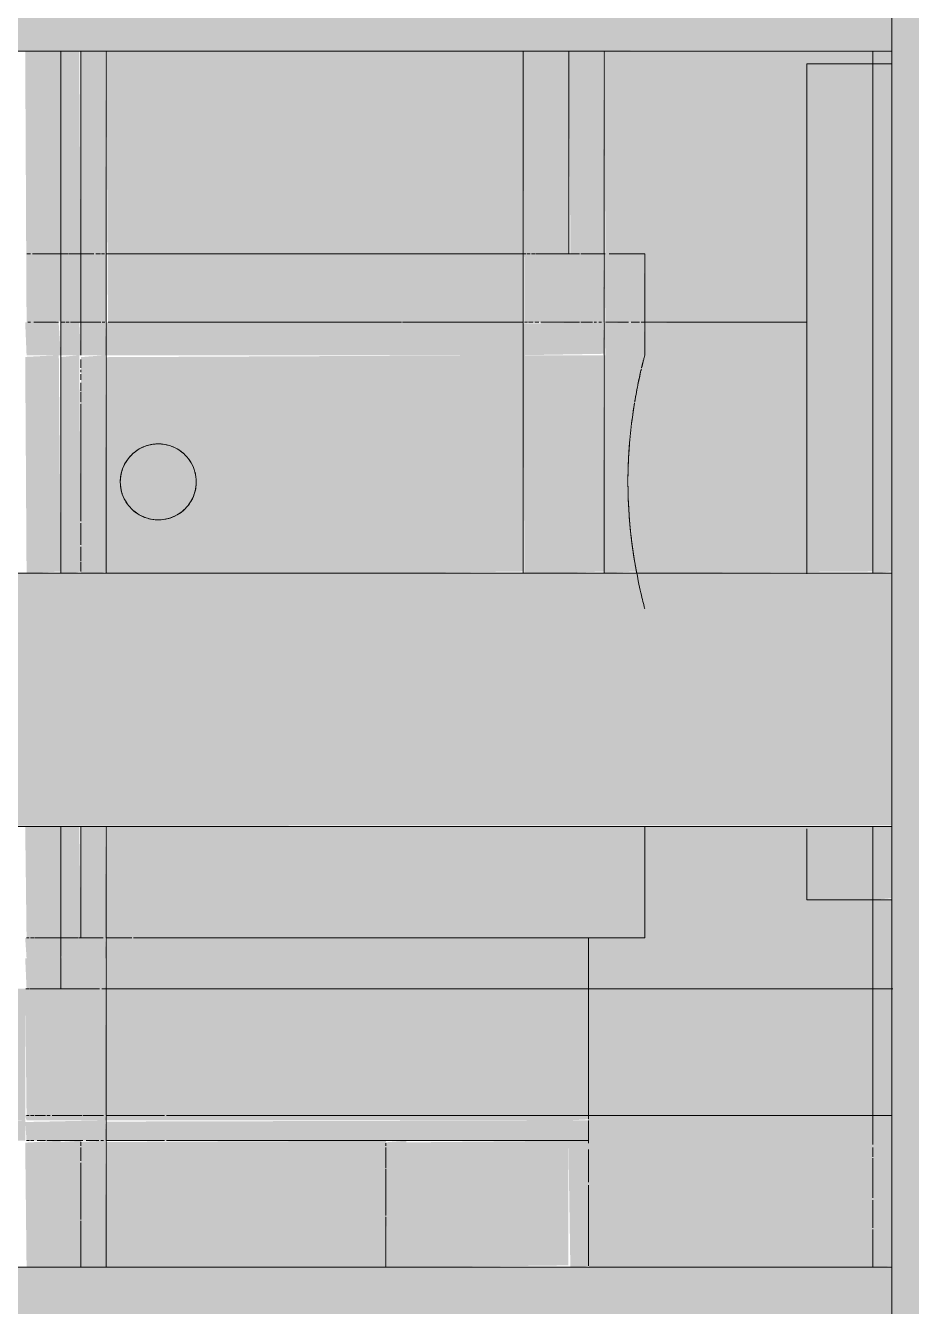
# Model space of a CAD drawing. Header units: millimetres. Extents: x -11450 to 1579, y -1115 to 3078.
# Drawn here: x -5550.9 to -5376.1, y 187.3 to 440 of the extents above; entities that cross this region are included whole.
import ezdxf

# ---------------------------------------------------------------- set-up
doc = ezdxf.new("R2010")
doc.units = ezdxf.units.MM
for name, color, linetype, lineweight in [('G-XREF-____-OTLN', 8, 'Continuous', 9), ('M-EQPM-____-OTLN', 50, 'Continuous', 9), ('P-PIPE-____-OTLN', 3, 'Continuous', 9)]:
    doc.layers.add(name, color=color, linetype=linetype, lineweight=lineweight)

# ---------------------------------------------------------------- blocks, each defined once
blk = doc.blocks.new('SLM 0100 frame 19_02_26 - ASY SLM 0100 frame_iam-1661710-Разрез 11')
at = {"layer": 'G-XREF-____-OTLN'}
for color, points in [(256, [(-5380, 0), (-5374, 0), (-5374, 2690), (-5380, 2690), (-5380, 28.94)]), (135, [(-5549.5, 375), (-5544, 375), (-5544.4, 381.5), (-5551, 381.5), (-5550.73, 375), (-5549.59, 375)]), (135, [(-5541.2, 375), (-5540, 375), (-5540.34, 381.5), (-5544, 381.5), (-5544, 375), (-5541.51, 375)]), (135, [(-5544, 375), (-5544, 375), (-5544, 377.28)]), (115, [(-5549.59, 332), (-5544, 332.32), (-5544.37, 375), (-5551, 374.66), (-5550.73, 332), (-5549.93, 332)]), (125, [(-5541.41, 332), (-5540, 332.32), (-5540.34, 375), (-5544, 374.64), (-5544, 332), (-5541.45, 332)]), (140, [(-5548.99, 195), (-5544, 195), (-5544, 219.98), (-5551, 219.6), (-5550.73, 195), (-5549.28, 195)]), (140, [(-5541.25, 195), (-5540, 195), (-5540.05, 219.98), (-5544, 219.7), (-5544, 195), (-5541.48, 195)])]:
    blk.add_hatch(color=color, dxfattribs=at).paths.add_polyline_path(points)
h = blk.add_hatch(color=143, dxfattribs=at)
h.paths.add_polyline_path([(-5549.93, 260), (-5544, 260), (-5544, 282), (-5551, 282), (-5550.73, 260), (-5550.25, 260)])
h.paths.add_polyline_path([(-5549.59, 381.5), (-5544, 381.68), (-5544, 435), (-5551, 435), (-5550.73, 381.5), (-5549.93, 381.5)])
h.paths.add_polyline_path([(-5549.92, 525), (-5544, 525), (-5544.17, 528.65), (-5551, 528.65), (-5550.72, 525), (-5549.93, 525)])
h = blk.add_hatch(color=143, dxfattribs=at)
h.paths.add_polyline_path([(-5544, 260), (-5540, 260), (-5540.34, 282), (-5544, 282), (-5544, 274.24)])
h.paths.add_polyline_path([(-5541.52, 381.5), (-5540, 381.5), (-5540.34, 435), (-5544, 435), (-5543.92, 381.5), (-5542.06, 381.5)])
h.paths.add_polyline_path([(-5544, 525), (-5540, 525), (-5540.34, 528.65), (-5544, 528.65)])
for p, q in [((-5380, 2105.63), (-5380, 139.37)), ((-5540, 381.5), (-5540, 435)), ((-5380, 435), (-5380, 332)), ((-5380, 435), (-5380, 432.5)), ((-5380, 435), (-5380, 332)), ((-5380, 432.5), (-5380, 430.02)), ((-5380, 429.69), (-5380, 375)), ((-5540, 375), (-5540, 381.5)), ((-5540, 372.51), (-5540, 374.15)), ((-5380, 375), (-5380, 374.25)), ((-5380, 374.15), (-5380, 371.95)), ((-5540, 371.65), (-5540, 372.14)), ((-5540, 370.13), (-5540, 371.26)), ((-5540, 367.87), (-5540, 369.53)), ((-5380, 371.35), (-5380, 332.32)), ((-5540, 365.75), (-5540, 367.68)), ((-5540, 353.62), (-5540, 365.4)), ((-5540, 344.42), (-5540, 353.59)), ((-5540, 342.22), (-5540, 344.32)), ((-5540, 337.6), (-5540, 341.85)), ((-5540, 334.41), (-5540, 337.16)), ((-5540, 332.32), (-5540, 334.25)), ((-5540, 260), (-5540, 282)), ((-5380, 282), (-5380, 249.98)), ((-5380, 282), (-5380, 267.83)), ((-5380, 282), (-5380, 249.98)), ((-5380, 267.5), (-5380, 249.98)), ((-5380, 249.98), (-5380, 224.98)), ((-5380, 249.98), (-5380, 224.98)), ((-5380, 249.98), (-5380, 224.98)), ((-5380, 224.98), (-5380, 219.98)), ((-5380, 224.98), (-5380, 219.98)), ((-5380, 224.98), (-5380, 219.98)), ((-5380, 219.98), (-5380, 219.24)), ((-5380, 219.98), (-5380, 219.24)), ((-5380, 219.98), (-5380, 219.24)), ((-5540, 218.97), (-5540, 219.74)), ((-5540, 215.99), (-5540, 218.62)), ((-5380, 218.62), (-5380, 216.78)), ((-5380, 218.62), (-5380, 216.78)), ((-5380, 218.62), (-5380, 216.78)), ((-5540, 204.46), (-5540, 215.64)), ((-5380, 216.64), (-5380, 215.99)), ((-5380, 216.64), (-5380, 215.99)), ((-5380, 216.64), (-5380, 215.99)), ((-5380, 215.92), (-5380, 211.8)), ((-5380, 215.92), (-5380, 211.8)), ((-5380, 215.92), (-5380, 202.67)), ((-5380, 211.8), (-5380, 202.67)), ((-5380, 211.8), (-5380, 202.67)), ((-5540, 195), (-5540, 204.14)), ((-5380, 202.48), (-5380, 199.98)), ((-5380, 202.48), (-5380, 199.98)), ((-5380, 202.48), (-5380, 199.33)), ((-5380, 199.98), (-5380, 199.33)), ((-5380, 199.98), (-5380, 199.33)), ((-5380, 198.97), (-5380, 195.2)), ((-5380, 198.97), (-5380, 195.2)), ((-5380, 198.97), (-5380, 195.2))]:
    blk.add_line(p, q, dxfattribs=at)
blk = doc.blocks.new('SLM 0100 frame 19_02_26 - Standard-1660941-Разрез 11')
blk.add_blockref('SLM 0100 frame 19_02_26 - ASY SLM 0100 frame_iam-1661710-Разрез 11', (0, 0))
blk = doc.blocks.new('ASY PNS-1820 pump frame - ASY PNS-1820 pump frame_iam-1245412-Разрез 11')
at = {"layer": 'G-XREF-____-OTLN'}
h = blk.add_hatch(color=143, dxfattribs=at)
h.paths.add_polyline_path([(-5609.81, 256), (-5597, 256.21), (-5597, 260), (-5609.81, 260), (-5609.81, 258.83)])
h.paths.add_polyline_path([(-5529.6, 256), (-5439.81, 256), (-5439.81, 260), (-5535, 260), (-5535, 256), (-5529.83, 256)])
for points in [[(-5545.07, 256), (-5544, 256), (-5544, 260), (-5551, 260), (-5550.73, 256), (-5545.84, 256)], [(-5539.77, 256), (-5535, 256), (-5535.27, 260), (-5544, 260), (-5543.82, 256), (-5540.34, 256)], [(-5547, 224.98), (-5535, 224.98), (-5535.27, 256), (-5544, 256), (-5544, 249.98), (-5551, 249.98), (-5550.73, 224.98), (-5547.55, 224.98)], [(-5535, 224), (-5535.27, 224.98), (-5551, 224.98), (-5550.73, 224), (-5535.09, 224)], [(-5541.59, 220), (-5535, 220), (-5535.27, 224), (-5551, 223.67), (-5550.73, 220), (-5542.59, 220)], [(-5478.25, 195), (-5475.81, 195), (-5475.81, 219.98), (-5479.81, 219.66), (-5479.65, 195), (-5478.64, 195)], [(-5475.81, 219.98), (-5475.81, 220), (-5478.64, 219.98)], [(-5475.81, 195), (-5443.81, 195.38), (-5443.81, 219.98), (-5475.81, 219.64), (-5475.81, 195.73)], [(-5441.34, 195), (-5439.81, 195.26), (-5439.81, 219.98), (-5443.81, 219.98), (-5443.42, 195), (-5442.24, 195)], [(-5439.81, 219.98), (-5439.81, 220), (-5440.25, 219.98)]]:
    blk.add_hatch(color=133, dxfattribs=at).paths.add_polyline_path(points)
h = blk.add_hatch(color=143, dxfattribs=at)
h.paths.add_polyline_path([(-5559, 224.98), (-5551, 224.98), (-5551, 249.98), (-5559, 249.98), (-5559, 239.2)])
h.paths.add_polyline_path([(-5609.81, 224), (-5559, 224), (-5559, 224.98), (-5597, 224.98), (-5597, 256), (-5609.81, 256), (-5609.81, 229.98)])
h.paths.add_polyline_path([(-5443.55, 224.98), (-5439.81, 224.98), (-5439.81, 256), (-5535, 256), (-5535, 224.98), (-5446.08, 224.98)])
h = blk.add_hatch(color=133, dxfattribs=at)
h.paths.add_polyline_path([(-5554.94, 224), (-5551, 224), (-5551, 224.98), (-5559, 224.98), (-5558.67, 224), (-5555.9, 224)])
h.paths.add_polyline_path([(-5443.55, 224), (-5439.81, 224.2), (-5439.81, 224.98), (-5535, 224.98), (-5535, 224), (-5446.08, 224)])
h.paths.add_polyline_path([(-5549.93, 249.98), (-5544, 249.98), (-5544, 256), (-5551, 256), (-5550.73, 249.98), (-5550.23, 249.98)])
h = blk.add_hatch(color=133, dxfattribs=at)
h.paths.add_polyline_path([(-5440.25, 220), (-5439.81, 220), (-5439.81, 224), (-5535, 223.75), (-5535, 220), (-5440.99, 220)])
h.paths.add_polyline_path([(-5551, 220), (-5551, 224), (-5559, 223.63), (-5558.61, 220), (-5552.63, 220)])
for p, q in [((-5550.25, 260), (-5550.73, 260)), ((-5550.25, 260), (-5550.73, 260)), ((-5549.28, 260), (-5549.93, 260)), ((-5549.28, 260), (-5549.93, 260)), ((-5544, 260), (-5549.17, 260)), ((-5548.65, 260), (-5549.17, 260)), ((-5544, 260), (-5548.65, 260)), ((-5540.47, 260), (-5543.84, 260)), ((-5540.47, 260), (-5543.84, 260)), ((-5535.6, 260), (-5540.34, 260)), ((-5537.34, 260), (-5540.34, 260)), ((-5535.6, 260), (-5537.34, 260)), ((-5529.98, 260), (-5535, 260)), ((-5529.98, 260), (-5535, 260)), ((-5439.81, 260), (-5529.6, 260)), ((-5475.81, 260), (-5529.6, 260)), ((-5446.08, 260), (-5475.81, 260)), ((-5446.08, 260), (-5475.81, 260)), ((-5439.81, 260), (-5439.81, 258.83)), ((-5439.81, 258.83), (-5439.81, 256)), ((-5439.81, 224.98), (-5439.81, 256)), ((-5439.81, 224.2), (-5439.81, 224.98)), ((-5439.81, 224), (-5439.81, 221.17)), ((-5550.73, 220), (-5550.18, 220)), ((-5549.93, 220), (-5549.28, 220)), ((-5548.65, 220), (-5547.53, 220)), ((-5547.52, 220), (-5547, 220)), ((-5546.74, 220), (-5539.61, 220)), ((-5539, 220), (-5536.48, 220)), ((-5536.07, 220), (-5535.53, 220)), ((-5535, 220), (-5523.48, 220)), ((-5523.12, 220), (-5497.75, 220)), ((-5497.68, 220), (-5478.53, 220)), ((-5475.81, 220), (-5479.81, 220)), ((-5475.81, 220), (-5443.81, 220)), ((-5439.81, 220), (-5443.81, 220)), ((-5441.1, 220), (-5439.81, 220)), ((-5439.81, 221.14), (-5439.81, 220)), ((-5439.81, 219.49), (-5439.81, 219.98)), ((-5479.81, 219.49), (-5479.81, 218.97)), ((-5479.81, 218.62), (-5479.81, 214.63)), ((-5439.81, 211.8), (-5439.81, 218.25)), ((-5479.81, 214.41), (-5479.81, 205.24)), ((-5439.81, 208.27), (-5439.81, 211.23)), ((-5439.81, 204.21), (-5439.81, 208.15)), ((-5479.81, 204.94), (-5479.81, 202.53)), ((-5479.81, 202.48), (-5479.81, 195)), ((-5439.81, 195.26), (-5439.81, 204.15))]:
    blk.add_line(p, q, dxfattribs=at)
blk = doc.blocks.new('ASY PNS-1820 pump frame - Standard-1244639-Разрез 11')
blk.add_blockref('ASY PNS-1820 pump frame - ASY PNS-1820 pump frame_iam-1245412-Разрез 11', (0, 0))
blk = doc.blocks.new('ВертикальныйМногоступенчатыйЦентробежныйНасос_CDM15-CDM20_CNP - CDM15-3FSWPC-1419909-Разрез 11')
at = {"layer": 'M-EQPM-____-OTLN', "color": 77, "lineweight": 20}
for p, q in [((-5452.74, 435), (-5452.74, 381.5)), ((-5499.89, 395), (-5535.1, 395)), ((-5535.09, 395), (-5452.29, 395)), ((-5476.74, 395), (-5499.89, 395)), ((-5456.86, 395), (-5476.74, 395)), ((-5452.23, 395), (-5456.86, 395)), ((-5451.98, 395), (-5451.38, 395)), ((-5451.98, 395), (-5451.38, 395)), ((-5451.38, 395), (-5451.94, 395)), ((-5450.36, 395), (-5451.09, 395)), ((-5451.08, 395), (-5450.35, 395)), ((-5451.08, 395), (-5450.35, 395)), ((-5446.22, 395), (-5450.22, 395)), ((-5450.2, 395), (-5446.71, 395)), ((-5450.2, 395), (-5446.71, 395)), ((-5446.5, 395), (-5443.74, 395)), ((-5446.5, 395), (-5443.74, 395)), ((-5443.42, 395), (-5445.93, 395)), ((-5441.6, 395), (-5443.11, 395)), ((-5436.54, 395), (-5441.35, 395)), ((-5436.74, 381.5), (-5436.74, 395)), ((-5396.74, 381.77), (-5396.74, 375.15)), ((-5452.74, 381.27), (-5452.74, 379.74)), ((-5452.74, 379.37), (-5452.74, 375)), ((-5451.91, 381.5), (-5452.47, 381.5)), ((-5450.78, 381.5), (-5451.67, 381.5)), ((-5449.63, 381.5), (-5450.4, 381.5)), ((-5441.6, 381.5), (-5449.24, 381.5)), ((-5439.08, 381.5), (-5441.32, 381.5)), ((-5438.27, 381.5), (-5438.74, 381.5)), ((-5437.25, 381.5), (-5437.81, 381.5)), ((-5436.74, 375.28), (-5436.74, 381.33)), ((-5396.74, 380.43), (-5396.74, 381.5)), ((-5396.74, 377.28), (-5396.74, 380.43)), ((-5396.74, 375.21), (-5396.74, 377.28)), ((-5396.74, 371.65), (-5396.74, 375)), ((-5396.74, 375), (-5396.74, 374.15)), ((-5396.74, 375), (-5396.74, 371.65)), ((-5396.74, 371.65), (-5396.74, 374.15)), ((-5396.74, 374.15), (-5396.74, 371.65)), ((-5396.74, 367.68), (-5396.74, 371.4)), ((-5396.74, 362.5), (-5396.74, 371.4)), ((-5396.74, 371.4), (-5396.74, 367.68)), ((-5396.74, 371.4), (-5396.74, 362.5)), ((-5396.74, 356.47), (-5396.74, 367.68)), ((-5396.74, 367.68), (-5396.74, 362.5)), ((-5396.74, 356.47), (-5396.74, 362.5)), ((-5396.74, 362.5), (-5396.74, 356.47)), ((-5396.74, 362.5), (-5396.74, 350)), ((-5396.74, 350), (-5396.74, 356.47)), ((-5396.74, 350), (-5396.74, 356.47)), ((-5396.74, 356.47), (-5396.74, 350)), ((-5396.74, 343.53), (-5396.74, 350)), ((-5396.74, 337.5), (-5396.74, 350)), ((-5396.74, 350), (-5396.74, 343.53)), ((-5396.74, 350), (-5396.74, 343.53)), ((-5396.74, 337.5), (-5396.74, 343.53)), ((-5396.74, 343.53), (-5396.74, 337.5)), ((-5396.74, 343.53), (-5396.74, 337.5)), ((-5396.74, 332.32), (-5396.74, 337.5)), ((-5396.74, 332.32), (-5396.74, 337.5)), ((-5396.74, 337.5), (-5396.74, 332.32)), ((-5396.74, 337.5), (-5396.74, 332.32)), ((-5548.65, 260), (-5544, 260)), ((-5535, 260), (-5529.98, 260)), ((-5529.6, 260), (-5475.81, 260)), ((-5448.74, 260), (-5446.06, 260))]:
    blk.add_line(p, q, dxfattribs=at)
at = {"layer": 'M-EQPM-____-OTLN', "color": 153, "lineweight": 20}
for p, q in [((-5452.74, 435), (-5452.74, 332)), ((-5436.74, 332), (-5436.74, 435)), ((-5383.75, 432.5), (-5396.74, 432.5)), ((-5396.74, 432.5), (-5396.74, 429.69)), ((-5396.74, 429.69), (-5396.74, 421.45)), ((-5396.74, 421.45), (-5396.74, 408.34)), ((-5396.74, 408.34), (-5396.74, 391.25)), ((-5524.74, 395), (-5535.1, 395)), ((-5499.89, 395), (-5524.74, 395)), ((-5476.74, 395), (-5499.89, 395)), ((-5456.86, 395), (-5476.74, 395)), ((-5452.23, 395), (-5456.86, 395)), ((-5432.01, 395), (-5435.74, 395)), ((-5428.74, 395), (-5432.01, 395)), ((-5428.74, 377.97), (-5428.74, 395)), ((-5396.74, 391.25), (-5396.74, 371.35)), ((-5396.74, 381.5), (-5429.43, 381.5)), ((-5396.74, 371.35), (-5396.74, 350)), ((-5396.74, 350), (-5396.74, 331.94)), ((-5428.74, 260), (-5428.74, 282)), ((-5396.74, 281.56), (-5396.74, 278.55)), ((-5396.74, 278.55), (-5396.74, 270.31)), ((-5396.74, 270.31), (-5396.74, 267.5)), ((-5396.74, 267.5), (-5383.75, 267.5)), ((-5439.77, 260), (-5438.74, 260)), ((-5438.74, 260), (-5434.6, 260)), ((-5434.6, 260), (-5431.42, 260)), ((-5431.42, 260), (-5429.42, 260)), ((-5429.42, 260), (-5428.74, 260))]:
    blk.add_line(p, q, dxfattribs=at)
at = {"layer": 'M-EQPM-____-OTLN', "color": 95, "lineweight": 20}
for p, q in [((-5443.74, 395), (-5443.74, 435)), ((-5436.74, 395), (-5436.74, 435)), ((-5396.74, 432.5), (-5396.74, 381.77)), ((-5535.09, 395), (-5452.29, 395)), ((-5451.38, 395), (-5451.94, 395)), ((-5450.36, 395), (-5451.09, 395)), ((-5441.6, 395), (-5450.22, 395)), ((-5436.54, 395), (-5441.35, 395)), ((-5428.74, 395), (-5435.74, 395)), ((-5523.48, 381.5), (-5534.66, 381.5)), ((-5476.74, 381.5), (-5523.43, 381.5)), ((-5452.74, 381.5), (-5476.56, 381.5)), ((-5431.97, 381.5), (-5436.5, 381.5)), ((-5429.77, 381.5), (-5431.43, 381.5)), ((-5396.74, 350), (-5396.74, 381.5)), ((-5428.74, 375), (-5428.74, 377.97)), ((-5396.74, 331.85), (-5396.74, 350)), ((-5396.74, 281.56), (-5396.74, 267.5)), ((-5439.77, 260), (-5428.74, 260))]:
    blk.add_line(p, q, dxfattribs=at)
at = {"layer": 'M-EQPM-____-OTLN', "color": 142, "lineweight": 20}
for p, q in [((-5380.01, 432.5), (-5383.75, 432.5)), ((-5383.75, 267.5), (-5380.01, 267.5))]:
    blk.add_line(p, q, dxfattribs=at)
at = {"layer": 'M-EQPM-____-OTLN', "color": 124, "lineweight": 20}
for p, q in [((-5550.68, 395), (-5550.1, 395)), ((-5549.94, 395), (-5550.53, 395)), ((-5535.37, 395), (-5535.94, 395)), ((-5535.93, 395), (-5535.36, 395))]:
    blk.add_line(p, q, dxfattribs=at)
at = {"layer": 'M-EQPM-____-OTLN', "color": 145, "lineweight": 20}
for p, q in [((-5550.68, 395), (-5550.1, 395)), ((-5549.43, 395), (-5545.7, 395)), ((-5545.7, 395), (-5544.03, 395)), ((-5549.93, 381.5), (-5550.47, 381.5)), ((-5544.4, 381.5), (-5549.28, 381.5))]:
    blk.add_line(p, q, dxfattribs=at)
at = {"layer": 'M-EQPM-____-OTLN', "color": 132, "lineweight": 20}
for p, q in [((-5549.94, 395), (-5550.53, 395)), ((-5544.09, 395), (-5549.59, 395))]:
    blk.add_line(p, q, dxfattribs=at)
at = {"layer": 'M-EQPM-____-OTLN', "color": 117, "lineweight": 20}
for p, q in [((-5544.09, 395), (-5549.59, 395)), ((-5549.43, 395), (-5545.7, 395)), ((-5545.7, 395), (-5544.03, 395)), ((-5542.49, 395), (-5544.09, 395)), ((-5544.03, 395), (-5542.45, 395)), ((-5540.47, 395), (-5542.34, 395)), ((-5542.3, 395), (-5540.44, 395)), ((-5537.45, 395), (-5540.44, 395)), ((-5540.42, 395), (-5537.43, 395)), ((-5536.17, 395), (-5537.07, 395)), ((-5537.06, 395), (-5536.16, 395))]:
    blk.add_line(p, q, dxfattribs=at)
at = {"layer": 'M-EQPM-____-OTLN', "color": 150, "lineweight": 20}
for p, q in [((-5542.49, 395), (-5544.09, 395)), ((-5540.47, 395), (-5542.34, 395)), ((-5537.45, 395), (-5540.44, 395)), ((-5536.17, 395), (-5537.07, 395)), ((-5535.37, 395), (-5535.94, 395))]:
    blk.add_line(p, q, dxfattribs=at)
at = {"layer": 'M-EQPM-____-OTLN', "color": 134, "lineweight": 20}
for p, q in [((-5544.03, 395), (-5542.45, 395)), ((-5542.3, 395), (-5540.44, 395)), ((-5540.42, 395), (-5537.43, 395)), ((-5537.06, 395), (-5536.16, 395)), ((-5535.93, 395), (-5535.36, 395)), ((-5543.17, 381.5), (-5543.92, 381.5)), ((-5542.33, 381.5), (-5543, 381.5)), ((-5540.34, 381.5), (-5542.06, 381.5)), ((-5536.07, 381.5), (-5540.3, 381.5)), ((-5535.27, 381.5), (-5535.81, 381.5))]:
    blk.add_line(p, q, dxfattribs=at)
at = {"layer": 'M-EQPM-____-OTLN', "color": 76, "lineweight": 20}
for p, q in [((-5452.74, 375), (-5452.74, 374.45)), ((-5452.74, 374.15), (-5452.74, 372.74)), ((-5436.74, 374.39), (-5436.74, 375)), ((-5436.74, 372.58), (-5436.74, 374.15)), ((-5396.74, 372.27), (-5396.74, 375.21)), ((-5396.74, 375.15), (-5396.74, 371.66)), ((-5452.74, 372.2), (-5452.74, 369.89)), ((-5396.74, 371.71), (-5396.74, 372.27)), ((-5452.74, 369.53), (-5452.74, 368.01)), ((-5436.74, 369.64), (-5436.74, 371.25)), ((-5436.74, 365.75), (-5436.74, 369.53)), ((-5396.74, 350), (-5396.74, 371.44)), ((-5396.74, 371.35), (-5396.74, 350)), ((-5452.74, 367.68), (-5452.74, 366.05)), ((-5452.74, 365.59), (-5452.74, 358.15)), ((-5436.74, 361), (-5436.74, 365.59)), ((-5436.74, 355.72), (-5436.74, 360.87)), ((-5452.74, 357.79), (-5452.74, 356.47)), ((-5452.74, 356.17), (-5452.74, 345.05)), ((-5436.74, 344.57), (-5436.74, 355.43)), ((-5396.74, 350), (-5396.74, 332.26)), ((-5396.74, 332.19), (-5396.74, 350)), ((-5452.74, 344.94), (-5452.74, 344.42)), ((-5452.74, 344.32), (-5452.74, 339.13)), ((-5436.74, 339.28), (-5436.74, 344.32)), ((-5452.74, 338.82), (-5452.74, 334.41)), ((-5436.74, 334.56), (-5436.74, 339.13)), ((-5452.74, 334.25), (-5452.74, 332.32)), ((-5436.74, 333.23), (-5436.74, 334.25)), ((-5436.74, 332.32), (-5436.74, 333.13)), ((-5475.81, 260), (-5448.74, 260)), ((-5448.74, 260), (-5446.06, 260))]:
    blk.add_line(p, q, dxfattribs=at)
at = {"layer": 'M-EQPM-____-OTLN', "color": 87, "lineweight": 20}
for p, q in [((-5550.73, 260), (-5550.25, 260)), ((-5549.93, 260), (-5549.28, 260)), ((-5549.17, 260), (-5548.65, 260)), ((-5543.84, 260), (-5540.47, 260)), ((-5540.34, 260), (-5537.34, 260))]:
    blk.add_line(p, q, dxfattribs=at)
at = {"layer": 'M-EQPM-____-OTLN', "color": 107, "lineweight": 20}
blk.add_line((-5537.34, 260), (-5535.6, 260), dxfattribs=at)
at = {"layer": 'M-EQPM-____-OTLN', "color": 153, "lineweight": 20}
for start, end in [(120, 135), (105, 120), (90, 105), (75, 90), (60, 75), (45, 60), (135, 150), (30, 45), (165, 180), (150, 165), (15, 30), (0, 15), (180, 195), (345, 360), (195, 210), (330, 345), (210, 225), (225, 229.3238), (229.6877, 240), (300, 315), (315, 328.0352), (240, 255), (255, 270), (270, 285), (285, 300)]:
    blk.add_arc((-5524.74, 350), 7.5, start, end, dxfattribs=at)
at = {"layer": 'M-EQPM-____-OTLN', "color": 95, "lineweight": 20}
for points, knots in [([(-5429.36, 372.51), (-5429.26, 372.92), (-5428.91, 374.35), (-5428.74, 374.99), (-5428.74, 375)], [0.7142857, 0.7142857, 0.7142857, 0.7142857, 0.7857143, 1, 1, 1, 1]), ([(-5430.72, 365.77), (-5430.49, 367.15), (-5430.01, 369.63), (-5429.59, 371.54), (-5429.41, 372.31)], [0.4342949, 0.4342949, 0.4342949, 0.4342949, 0.5714286, 0.7029357, 0.7029357, 0.7029357, 0.7029357]), ([(-5430.75, 334.41), (-5431.11, 336.59), (-5431.62, 340.32), (-5431.99, 345.77), (-5432.05, 348.57), (-5432.05, 350)], [0.5714286, 0.5714286, 0.5714286, 0.5714286, 0.7857143, 0.8928571, 1, 1, 1, 1])]:
    blk.add_open_spline(points, degree=3, knots=knots, dxfattribs=at)
at = {"layer": 'M-EQPM-____-OTLN', "color": 77, "lineweight": 20}
for points in [[(-5428.9, 374.37), (-5428.95, 374.18), (-5429.01, 373.96), (-5429.07, 373.7)], [(-5428.74, 375), (-5428.74, 374.99), (-5428.8, 374.78), (-5428.9, 374.37)], [(-5429.4, 372.31), (-5429.51, 371.88), (-5429.62, 371.39), (-5429.73, 370.87)], [(-5429.07, 373.7), (-5429.15, 373.36), (-5429.25, 372.97), (-5429.36, 372.51)], [(-5430.02, 369.53), (-5430.09, 369.2), (-5430.16, 368.85), (-5430.23, 368.49)], [(-5429.73, 370.87), (-5429.83, 370.45), (-5429.92, 370), (-5430.02, 369.53)], [(-5430.54, 366.82), (-5430.6, 366.48), (-5430.66, 366.13), (-5430.72, 365.77)], [(-5430.23, 368.49), (-5430.33, 367.96), (-5430.44, 367.4), (-5430.54, 366.82)], [(-5430.75, 365.59), (-5430.85, 365), (-5430.94, 364.39), (-5431.04, 363.76)], [(-5431.3, 361.79), (-5431.34, 361.48), (-5431.38, 361.17), (-5431.42, 360.86)], [(-5431.04, 363.76), (-5431.13, 363.12), (-5431.22, 362.46), (-5431.3, 361.79)], [(-5431.42, 360.86), (-5431.51, 360.02), (-5431.6, 359.16), (-5431.68, 358.28)], [(-5431.68, 358.28), (-5431.75, 357.55), (-5431.8, 356.82), (-5431.85, 356.08)], [(-5431.85, 356.08), (-5431.86, 355.91), (-5431.87, 355.75), (-5431.88, 355.59)], [(-5432.05, 350.91), (-5432.05, 350.61), (-5432.05, 350.31), (-5432.05, 350)], [(-5432.05, 350), (-5432.05, 349.62), (-5432.05, 349.23), (-5432.04, 348.85)], [(-5432.04, 348.85), (-5432.03, 347.35), (-5431.97, 345.87), (-5431.88, 344.42)], [(-5431.88, 344.42), (-5431.83, 343.53), (-5431.77, 342.66), (-5431.69, 341.8)], [(-5431.69, 341.8), (-5431.61, 340.89), (-5431.52, 340), (-5431.42, 339.13)], [(-5431.42, 339.13), (-5431.38, 338.84), (-5431.35, 338.55), (-5431.31, 338.27)], [(-5431.31, 338.21), (-5431.22, 337.53), (-5431.13, 336.87), (-5431.04, 336.23)], [(-5431.04, 336.23), (-5430.94, 335.61), (-5430.85, 335), (-5430.75, 334.41)], [(-5430.72, 334.23), (-5430.67, 333.92), (-5430.61, 333.61), (-5430.56, 333.31)], [(-5430.56, 333.31), (-5430.47, 332.82), (-5430.39, 332.35), (-5430.3, 331.89)]]:
    blk.add_open_spline(points, degree=3, dxfattribs=at)
at = {"layer": 'M-EQPM-____-OTLN', "color": 95, "lineweight": 20}
for points in [[(-5432.05, 350), (-5432.05, 351.91), (-5431.94, 355.62), (-5431.45, 360.97), (-5430.99, 364.14), (-5430.75, 365.59)], [(-5523.44, 357.39), (-5524.3, 357.54), (-5526.07, 357.54), (-5528.57, 356.63), (-5530.6, 354.92), (-5531.93, 352.62), (-5532.24, 350.87), (-5532.24, 350)], [(-5528.49, 356.49), (-5529.17, 356.1), (-5529.79, 355.6), (-5530.31, 355.02)], [(-5526.3, 357.34), (-5527.07, 357.17), (-5527.81, 356.89), (-5528.49, 356.49)], [(-5525.17, 357.49), (-5525.31, 357.48), (-5525.46, 357.47), (-5525.61, 357.45)], [(-5523.87, 357.45), (-5524.23, 357.49), (-5524.58, 357.51), (-5524.94, 357.5)], [(-5520.99, 356.49), (-5521.67, 356.89), (-5522.41, 357.17), (-5523.18, 357.34)], [(-5519.79, 355.63), (-5520.16, 355.96), (-5520.56, 356.25), (-5520.99, 356.49)], [(-5517.85, 352.97), (-5518.08, 353.51), (-5518.38, 354.01), (-5518.72, 354.47)], [(-5531.87, 352.32), (-5532.12, 351.57), (-5532.24, 350.78), (-5532.24, 350)], [(-5531.19, 353.83), (-5531.28, 353.68), (-5531.36, 353.53), (-5531.44, 353.37)], [(-5517.24, 350), (-5517.24, 350.65), (-5517.32, 351.29), (-5517.49, 351.91)], [(-5532.24, 350), (-5532.24, 349.22), (-5532.12, 348.43), (-5531.87, 347.68)], [(-5523.44, 342.61), (-5522.58, 342.77), (-5520.91, 343.37), (-5518.88, 345.08), (-5517.55, 347.38), (-5517.24, 349.13), (-5517.24, 350)], [(-5517.54, 347.9), (-5517.34, 348.58), (-5517.24, 349.29), (-5517.24, 350)], [(-5518.31, 346.13), (-5518.14, 346.42), (-5517.99, 346.72), (-5517.85, 347.03)], [(-5531.23, 346.24), (-5531.08, 345.99), (-5530.93, 345.75), (-5530.76, 345.52)], [(-5529.54, 344.24), (-5529.21, 343.96), (-5528.86, 343.72), (-5528.49, 343.51)], [(-5520.99, 343.51), (-5520.31, 343.9), (-5519.69, 344.4), (-5519.17, 344.98)], [(-5528.49, 343.51), (-5527.81, 343.11), (-5527.07, 342.83), (-5526.3, 342.66)], [(-5525.61, 342.55), (-5525.46, 342.53), (-5525.31, 342.52), (-5525.17, 342.51)], [(-5525.02, 342.51), (-5524.63, 342.49), (-5524.25, 342.51), (-5523.87, 342.55)], [(-5522.92, 342.72), (-5522.24, 342.89), (-5521.59, 343.16), (-5520.99, 343.51)], [(-5430.3, 331.9), (-5430.44, 332.63), (-5430.58, 333.41), (-5430.72, 334.23)]]:
    blk.add_open_spline(points, degree=3, dxfattribs=at)
at = {"layer": 'M-EQPM-____-OTLN', "color": 153, "lineweight": 20}
for points in [[(-5525.61, 357.45), (-5525.75, 357.43), (-5525.9, 357.41), (-5526.04, 357.39)], [(-5526.04, 342.61), (-5525.9, 342.59), (-5525.75, 342.57), (-5525.61, 342.55)]]:
    blk.add_open_spline(points, degree=3, dxfattribs=at)
at = {"layer": 'M-EQPM-____-OTLN', "color": 77, "lineweight": 20}
for points, knots in [([(-5431.88, 355.59), (-5431.91, 355.13), (-5431.99, 353.59), (-5432.04, 352.03), (-5432.05, 350.91)], [0.8571429, 0.8571429, 0.8571429, 0.8571429, 0.8928571, 0.9771708, 0.9771708, 0.9771708, 0.9771708]), ([(-5431.88, 344.42), (-5431.78, 342.6), (-5431.29, 337.25), (-5430.1, 330.56), (-5429, 325.96), (-5428.74, 325.01), (-5428.74, 325)], [0.1428571, 0.1428571, 0.1428571, 0.1428571, 0.2857143, 0.5714286, 0.7857143, 1, 1, 1, 1])]:
    blk.add_open_spline(points, degree=3, knots=knots, dxfattribs=at)
blk = doc.blocks.new('ВертикальныйМногоступенчатыйЦентробежныйНасос_CDM32-CDM85_CNP - CDM42-2-2FSWPC-V4-Разрез 11')
at = {"layer": 'M-EQPM-____-OTLN', "lineweight": 20}
for color, points in [(133, [(-5380.01, 375), (-5380, 375), (-5380.01, 379.37)]), (125, [(-5380.01, 332), (-5380, 332.32), (-5380.01, 332.32)]), (141, [(-5380.01, 249.98), (-5380, 249.98), (-5380.01, 267.5)]), (140, [(-5380.01, 219.98), (-5380, 219.98), (-5380.01, 221.99)]), (140, [(-5380.01, 195), (-5380, 195.2), (-5380.01, 195.2)])]:
    blk.add_hatch(color=color, dxfattribs=at).paths.add_polyline_path(points)
h = blk.add_hatch(color=141, dxfattribs=at)
h.paths.add_polyline_path([(-5380.01, 74.98), (-5380, 74.98), (-5380.01, 98.5)])
h.paths.add_polyline_path([(-5380.01, 224.98), (-5380, 224.98), (-5380.01, 239.2)])
at = {"layer": 'M-EQPM-____-OTLN', "color": 144, "lineweight": 20}
for p, q in [((-5544, 435), (-5544, 332)), ((-5544, 282), (-5544, 249.98)), ((-5550.24, 249.98), (-5550.86, 249.98)), ((-5542.59, 249.98), (-5550.11, 249.98)), ((-5536.35, 249.98), (-5542.59, 249.98)), ((-5535.85, 249.98), (-5529.6, 249.98)), ((-5529.6, 249.98), (-5524.16, 249.98)), ((-5523.81, 249.98), (-5512.51, 249.98)), ((-5512.51, 249.98), (-5498.24, 249.98)), ((-5498.17, 249.98), (-5490.25, 249.98)), ((-5490.25, 249.98), (-5464.32, 249.98)), ((-5464.32, 249.98), (-5436.5, 249.98)), ((-5436.5, 249.98), (-5408.68, 249.98)), ((-5408.68, 249.98), (-5382.75, 249.98)), ((-5382.75, 249.98), (-5379.77, 249.98)), ((-5523.48, 224.98), (-5535, 224.98)), ((-5497.75, 224.98), (-5523.12, 224.98)), ((-5380, 224.98), (-5497.68, 224.98))]:
    blk.add_line(p, q, dxfattribs=at)
at = {"layer": 'M-EQPM-____-OTLN', "color": 142, "lineweight": 20}
for p, q in [((-5535, 332), (-5535, 435)), ((-5535, 224.98), (-5535, 282)), ((-5550.24, 249.98), (-5550.86, 249.98)), ((-5544.39, 249.98), (-5550.11, 249.98)), ((-5543.99, 249.98), (-5536.42, 249.98)), ((-5535.85, 249.98), (-5524.16, 249.98)), ((-5379.77, 249.98), (-5535.79, 249.98)), ((-5523.81, 249.98), (-5498.24, 249.98)), ((-5498.17, 249.98), (-5379.77, 249.98)), ((-5550.19, 224.98), (-5550.73, 224.98)), ((-5549.28, 224.98), (-5549.93, 224.98)), ((-5547, 224.98), (-5549.08, 224.98)), ((-5546.05, 224.98), (-5546.7, 224.98)), ((-5539.81, 224.98), (-5545.71, 224.98)), ((-5535.53, 224.98), (-5539.64, 224.98))]:
    blk.add_line(p, q, dxfattribs=at)
at = {"layer": 'M-EQPM-____-OTLN', "color": 7, "lineweight": 20}
for p, q in [((-5535, 332), (-5535, 435)), ((-5535, 195), (-5535, 282)), ((-5379.77, 249.98), (-5535.79, 249.98))]:
    blk.add_line(p, q, dxfattribs=at)
at = {"layer": 'M-EQPM-____-OTLN', "color": 132, "lineweight": 20}
for p, q in [((-5542.59, 249.98), (-5544.14, 249.98)), ((-5543.99, 249.98), (-5540.34, 249.98)), ((-5536.35, 249.98), (-5542.59, 249.98)), ((-5540.34, 249.98), (-5536.42, 249.98)), ((-5535, 223.75), (-5535, 224.98)), ((-5535, 219.98), (-5535, 223.45))]:
    blk.add_line(p, q, dxfattribs=at)
at = {"layer": 'M-EQPM-____-OTLN', "color": 150, "lineweight": 20}
for p, q in [((-5535, 218.97), (-5535, 219.72)), ((-5535, 213.4), (-5535, 218.62)), ((-5535, 204.3), (-5535, 213.19)), ((-5535, 195), (-5535, 204.15))]:
    blk.add_line(p, q, dxfattribs=at)
blk = doc.blocks.new('Coagulant barrel - Coagulant barrel-1447606-Разрез 11')
at = {"layer": 'M-EQPM-____-OTLN'}
for p, q in [((-5383.75, 332), (-5383.75, 435)), ((-5383.75, 332), (-5383.75, 435)), ((-5383.75, 224.98), (-5383.75, 282)), ((-5383.75, 224.98), (-5383.75, 282)), ((-5383.75, 219.98), (-5383.75, 224.98)), ((-5383.75, 219.98), (-5383.75, 224.98)), ((-5383.75, 219.26), (-5383.75, 219.98)), ((-5383.75, 219.26), (-5383.75, 219.98)), ((-5383.75, 216.83), (-5383.75, 218.62)), ((-5383.75, 216.83), (-5383.75, 218.62)), ((-5383.75, 215.99), (-5383.75, 216.55)), ((-5383.75, 215.99), (-5383.75, 216.55)), ((-5383.75, 208.68), (-5383.75, 215.97)), ((-5383.75, 208.68), (-5383.75, 215.97)), ((-5383.75, 202.77), (-5383.75, 208.27)), ((-5383.75, 202.77), (-5383.75, 208.27)), ((-5383.75, 195.06), (-5383.75, 202.48)), ((-5383.75, 195.06), (-5383.75, 202.48))]:
    blk.add_line(p, q, dxfattribs=at)
blk = doc.blocks.new('Flocculant barrel - Flocculant barrel-1447611-Разрез 11')
at = {"layer": 'M-EQPM-____-OTLN'}
h = blk.add_hatch(color=133, dxfattribs=at)
h.paths.add_polyline_path([(-5549, 40), (-5479.81, 40), (-5479.81, 98.5), (-5535, 98.5), (-5535.27, 74.98), (-5551, 74.98), (-5551, 98.5), (-5559, 98.5), (-5559, 40), (-5549.28, 40)])
h.paths.add_polyline_path([(-5394.48, 40), (-5383.75, 40), (-5383.75, 98.5), (-5439.81, 98.5), (-5439.81, 40), (-5420.28, 40)])
h.paths.add_polyline_path([(-5609.81, 79.98), (-5609.81, 98.5), (-5616, 98.5), (-5616, 79.98)])
h.paths.add_polyline_path([(-5609.81, 219.98), (-5609.81, 260), (-5616, 260), (-5616, 246.48), (-5619, 246.48), (-5619, 219.98), (-5616, 219.98)])
h.paths.add_polyline_path([(-5437.8, 224.98), (-5383.75, 224.98), (-5383.75, 267.5), (-5396.74, 267.5), (-5396.74, 282), (-5428.74, 282), (-5428.74, 260), (-5439.81, 260), (-5439.81, 224.98), (-5437.97, 224.98)])
h.paths.add_polyline_path([(-5420.28, 381.5), (-5396.74, 381.5), (-5396.74, 432.5), (-5383.75, 432.5), (-5383.75, 435), (-5436.74, 435), (-5436.5, 395), (-5428.74, 395), (-5428.74, 381.5), (-5421.81, 381.5)])
h.paths.add_polyline_path([(-5394.48, 525), (-5383.75, 525), (-5383.75, 528.65), (-5436.74, 528.65), (-5436.5, 525), (-5396.6, 525)])
h.paths.add_polyline_path([(-5396.6, 550.65), (-5383.75, 550.65), (-5383.75, 740.98), (-5426.24, 740.98), (-5426.24, 712), (-5443.74, 712), (-5428.74, 606.33), (-5428.74, 584.33), (-5436.74, 584.33), (-5436.5, 550.65), (-5403.28, 550.65)])
h.paths.add_polyline_path([(-5383.75, 857.65), (-5383.75, 1092.33), (-5399.53, 1092.37), (-5436.5, 1090.98), (-5482.56, 1092.31), (-5508.4, 1091.68), (-5527.86, 1090.54), (-5540, 1088.1), (-5540, 1057.77), (-5507.27, 1057.8), (-5479.29, 1057.27), (-5464.18, 1056.17), (-5455, 1055.08), (-5432.18, 1050.74), (-5426.24, 1050.74), (-5426.24, 857.65), (-5394.48, 857.65)])
h.paths.add_polyline_path([(-5383.75, 1092.56), (-5383.75, 1092.6), (-5385.65, 1092.59)])
h.paths.add_polyline_path([(-5383.75, 1092.62), (-5383.8, 1092.66), (-5385.27, 1092.66)])
h.paths.add_polyline_path([(-5383.75, 1092.69), (-5383.75, 1092.74), (-5384.81, 1092.74)])
h = blk.add_hatch(color=133, dxfattribs=at)
h.paths.add_polyline_path([(-5619, 195), (-5609.81, 195), (-5609.81, 219.98), (-5619, 219.98), (-5619, 196.16)])
h.paths.add_polyline_path([(-5439.81, 219.98), (-5383.75, 219.98), (-5383.75, 224.98), (-5439.81, 224.98), (-5439.81, 220)])
h.paths.add_polyline_path([(-5383.75, 528.65), (-5383.75, 550.65), (-5436.74, 550.65), (-5436.5, 528.65), (-5394.48, 528.65)])
h.paths.add_polyline_path([(-5426.24, 740.98), (-5383.75, 740.98), (-5383.75, 857.65), (-5426.24, 857.65), (-5426.24, 853.67), (-5392.74, 853.67), (-5392.74, 752), (-5426.24, 752)])
h.paths.add_polyline_path([(-5436.5, 1090.98), (-5414.35, 1092.47), (-5446.2, 1092.65), (-5456.92, 1092.5), (-5461.11, 1092.26), (-5443.54, 1091.35)])
h.paths.add_polyline_path([(-5474.09, 1092.39), (-5482.56, 1092.31), (-5481.75, 1092.31)])
h.paths.add_polyline_path([(-5383.75, 1092.33), (-5383.75, 1092.55), (-5385.36, 1092.37)])
h.paths.add_polyline_path([(-5409.33, 1092.4), (-5413.81, 1092.55), (-5409.62, 1092.4)])
h.paths.add_polyline_path([(-5383.75, 1092.56), (-5383.75, 1092.56), (-5387.16, 1092.59)])
h.paths.add_polyline_path([(-5383.75, 1092.66), (-5383.75, 1092.69), (-5383.8, 1092.66)])
h = blk.add_hatch(color=151, dxfattribs=at)
h.paths.add_polyline_path([(-5380.01, 40), (-5380.01, 98.5), (-5383.75, 98.5), (-5383.75, 40)])
h.paths.add_polyline_path([(-5380.01, 224.98), (-5380.01, 267.5), (-5383.75, 267.5), (-5383.75, 224.98)])
h.paths.add_polyline_path([(-5382.75, 432.5), (-5380.01, 432.5), (-5380.01, 435), (-5383.75, 435), (-5383.75, 432.5)])
h.paths.add_polyline_path([(-5380.01, 525), (-5380.01, 528.65), (-5383.75, 528.65), (-5383.75, 525), (-5382.46, 525)])
h.paths.add_polyline_path([(-5382.75, 550.65), (-5380.01, 550.65), (-5380.01, 740.98), (-5383.75, 740.98), (-5383.75, 550.65)])
h.paths.add_polyline_path([(-5380.01, 857.65), (-5380.01, 1092.23), (-5383.75, 1092.13), (-5383.75, 857.65), (-5382.49, 857.65)])
h.paths.add_polyline_path([(-5380.01, 1092.43), (-5380.01, 1092.47), (-5380.13, 1092.44)])
h.paths.add_polyline_path([(-5380.01, 1092.49), (-5380.01, 1092.51), (-5380.78, 1092.51)])
h.paths.add_polyline_path([(-5380.01, 1092.54), (-5380.01, 1092.72), (-5380.93, 1092.57)])
h = blk.add_hatch(color=133, dxfattribs=at)
h.paths.add_polyline_path([(-5383.75, 219.98), (-5380.01, 219.98), (-5380.01, 224.98), (-5383.75, 224.98), (-5383.75, 221.94)])
h.paths.add_polyline_path([(-5380.01, 528.65), (-5380.01, 550.65), (-5383.75, 550.65), (-5383.75, 528.65), (-5382.75, 528.65)])
h.paths.add_polyline_path([(-5380.01, 740.98), (-5380.01, 857.65), (-5383.75, 857.65), (-5383.75, 740.98), (-5380.62, 740.98)])
h.paths.add_polyline_path([(-5380.01, 1092.23), (-5380.13, 1092.44), (-5381.37, 1092.27)])
h.paths.add_polyline_path([(-5380.01, 1092.47), (-5380.01, 1092.49), (-5380.78, 1092.51)])
h.paths.add_polyline_path([(-5380.01, 1092.51), (-5380.01, 1092.54), (-5380.52, 1092.52)])
h = blk.add_hatch(color=135, dxfattribs=at)
h.paths.add_polyline_path([(-5429.45, 260), (-5428.74, 260), (-5428.74, 282), (-5535, 282), (-5535, 260), (-5430.75, 260)])
h.paths.add_polyline_path([(-5597, 260), (-5597, 279.98), (-5616, 279.98), (-5616, 260), (-5600.74, 260)])
h.paths.add_polyline_path([(-5394.48, 267.5), (-5383.75, 267.5), (-5383.75, 282), (-5396.74, 282), (-5396.74, 267.5)])
h.paths.add_polyline_path([(-5428.74, 381.5), (-5428.9, 395), (-5436.74, 395), (-5436.5, 381.5), (-5428.85, 381.5)])
h.paths.add_polyline_path([(-5420.28, 375), (-5383.75, 375), (-5383.75, 432.5), (-5396.74, 432.5), (-5396.74, 381.5), (-5428.74, 381.37), (-5428.74, 375), (-5421.16, 375)])
h.paths.add_polyline_path([(-5506.31, 381.5), (-5452.74, 381.5), (-5452.74, 435), (-5535, 435), (-5534.66, 381.5), (-5512.51, 381.5)])
h.paths.add_polyline_path([(-5512.22, 525), (-5452.74, 525), (-5452.74, 528.65), (-5535, 528.65), (-5535, 525), (-5512.51, 525)])
h.paths.add_polyline_path([(-5512.51, 550.65), (-5452.74, 550.65), (-5452.47, 584.33), (-5428.74, 584.33), (-5428.87, 607.26), (-5443.74, 712), (-5426.24, 712), (-5426.24, 740.98), (-5436.5, 740.98), (-5436.5, 752), (-5524.74, 752), (-5525.13, 843.72), (-5527.33, 844.01), (-5529.74, 845.01), (-5531.81, 846.6), (-5533.8, 849.63), (-5534.4, 851.08), (-5534.74, 853.67), (-5534.4, 856.25), (-5532.85, 859.39), (-5531.81, 860.74), (-5529.74, 862.33), (-5527.33, 863.33), (-5524.74, 863.67), (-5521.63, 863.11), (-5519.74, 862.33), (-5517.67, 860.74), (-5516.08, 858.67), (-5515.08, 856.25), (-5514.74, 853.67), (-5445.58, 853.67), (-5446.16, 855.06), (-5446.5, 857.65), (-5446.16, 860.24), (-5445.16, 862.65), (-5443.57, 864.72), (-5441.5, 866.31), (-5439.08, 867.31), (-5436.5, 867.65), (-5433.91, 867.31), (-5431.5, 866.31), (-5428.73, 863.81), (-5427.84, 862.65), (-5426.84, 860.24), (-5426.24, 857.65), (-5426.24, 1050.74), (-5433.84, 1050.74), (-5457.74, 1055.64), (-5479.29, 1057.03), (-5540, 1056.64), (-5540, 550.65), (-5518.68, 550.65)])
h.paths.add_polyline_path([(-5436.5, 593.26), (-5438.74, 593.64), (-5441.22, 595.01), (-5441.8, 595.46), (-5443.56, 598.39), (-5443.74, 598.82), (-5444, 600.76), (-5443.56, 603.13), (-5442.99, 604.51), (-5440.87, 606.78), (-5440.25, 607.26), (-5438.44, 608.01), (-5434.97, 608.06), (-5434.56, 608.01), (-5431.54, 606.33), (-5431.19, 606.07), (-5429.42, 603.11), (-5429.25, 602.7), (-5429, 600.76), (-5429.42, 598.42), (-5430.3, 596.62), (-5431.42, 595.29), (-5433.19, 594.08), (-5434.6, 593.51)])
h.paths.add_polyline_path([(-5524.74, 634.06), (-5526.68, 634.31), (-5528.49, 635.06), (-5530.04, 636.25), (-5531.24, 637.81), (-5531.98, 639.61), (-5532.24, 641.56), (-5531.98, 643.5), (-5531.24, 645.31), (-5530.04, 646.86), (-5528.49, 648.05), (-5526.68, 648.8), (-5523.47, 648.89), (-5522.8, 648.8), (-5520.99, 648.05), (-5519.44, 646.86), (-5518.25, 645.31), (-5517.5, 643.5), (-5517.24, 641.56), (-5517.5, 639.61), (-5518.25, 637.81), (-5519.44, 636.25), (-5520.99, 635.06), (-5523.47, 634.22)])
h = blk.add_hatch(color=125, dxfattribs=at)
h.paths.add_polyline_path([(-5428.74, 375), (-5428.9, 381.5), (-5436.74, 381.33), (-5436.5, 375), (-5428.9, 375)])
h.paths.add_polyline_path([(-5430.3, 332), (-5383.75, 332.32), (-5383.75, 375), (-5428.74, 375), (-5430.75, 365.59), (-5431.88, 355.58), (-5431.88, 344.32), (-5430.49, 333), (-5430.36, 332.32)])
h.paths.add_polyline_path([(-5523.44, 375), (-5452.74, 375), (-5452.74, 381.5), (-5535, 381.5), (-5535, 375), (-5523.48, 375)])
h.paths.add_polyline_path([(-5436.83, 395), (-5436.74, 395), (-5437.01, 435), (-5443.74, 435), (-5443.39, 395), (-5437.01, 395)])
h.paths.add_polyline_path([(-5436.74, 525), (-5437.01, 528.65), (-5443.74, 528.65), (-5443.74, 525), (-5436.96, 525)])
h.paths.add_polyline_path([(-5437.81, 550.65), (-5436.74, 550.65), (-5437.01, 584.33), (-5443.74, 584.33), (-5443.74, 550.65), (-5438.94, 550.65)])
h.paths.add_polyline_path([(-5524.74, 634.06), (-5522.8, 634.31), (-5520.99, 635.06), (-5519.44, 636.25), (-5518.25, 637.81), (-5517.5, 639.61), (-5517.24, 641.56), (-5517.5, 643.5), (-5518.25, 645.31), (-5519.44, 646.86), (-5520.99, 648.05), (-5523.47, 648.89), (-5524.74, 649.06), (-5526.68, 648.8), (-5528.49, 648.05), (-5530.04, 646.86), (-5531.24, 645.31), (-5531.98, 643.5), (-5532.24, 641.56), (-5531.98, 639.61), (-5531.24, 637.81), (-5530.04, 636.25), (-5528.49, 635.06), (-5526.68, 634.31)])
h.paths.add_polyline_path([(-5514.74, 853.67), (-5515.08, 856.25), (-5516.08, 858.67), (-5517.67, 860.74), (-5519.74, 862.33), (-5522.15, 863.33), (-5524.74, 863.67), (-5527.33, 863.33), (-5529.74, 862.33), (-5531.81, 860.74), (-5533.4, 858.67), (-5534.4, 856.25), (-5534.74, 853.67), (-5533.8, 849.63), (-5533.4, 848.67), (-5531.81, 846.6), (-5529.74, 845.01), (-5527.33, 844.01), (-5524.74, 844.01), (-5524.74, 853.67), (-5515.08, 853.67)])
h.paths.add_polyline_path([(-5507.64, 752), (-5436.5, 752), (-5436.87, 847.7), (-5439.09, 847.99), (-5441.5, 848.99), (-5443.57, 850.58), (-5446.16, 853.67), (-5514.74, 853.67), (-5515.08, 851.08), (-5516.08, 848.67), (-5517.67, 846.6), (-5519.74, 845.01), (-5522.15, 844.01), (-5524.74, 843.67), (-5524.74, 752), (-5518.38, 752)])
h.paths.add_polyline_path([(-5524.74, 1057), (-5504.64, 1057.78), (-5538.96, 1057.71), (-5525.96, 1057.06)])
h = blk.add_hatch(color=105, dxfattribs=at)
h.paths.add_polyline_path([(-5446.81, 381.5), (-5436.74, 381.5), (-5437.01, 395), (-5443.74, 395), (-5443.74, 435), (-5452.74, 435), (-5452.47, 381.5), (-5447.39, 381.5)])
h.paths.add_polyline_path([(-5451.41, 525), (-5443.74, 525), (-5443.74, 528.65), (-5452.74, 528.65), (-5452.47, 525), (-5451.67, 525)])
h.paths.add_polyline_path([(-5446.57, 550.65), (-5443.74, 550.65), (-5443.74, 584.33), (-5452.74, 584.33), (-5452.37, 550.65), (-5446.81, 550.65)])
h.paths.add_polyline_path([(-5524.74, 843.67), (-5521.63, 844.22), (-5519.74, 845.01), (-5517.67, 846.6), (-5516.08, 848.67), (-5515.08, 851.08), (-5515.08, 853.67), (-5524.74, 853.67), (-5524.74, 844.01)])
h.paths.add_polyline_path([(-5524.74, 1057), (-5481.3, 1057.26), (-5499.23, 1057.51), (-5523.7, 1057.02)])
h = blk.add_hatch(color=143, dxfattribs=at)
h.paths.add_polyline_path([(-5540, 260), (-5535, 260), (-5535.27, 282), (-5540, 282), (-5540, 274.24)])
h.paths.add_polyline_path([(-5535.81, 381.5), (-5535, 381.5), (-5535.27, 435), (-5540, 435), (-5540, 381.5), (-5536.07, 381.5)])
h.paths.add_polyline_path([(-5540, 525), (-5535, 525), (-5535.27, 528.65), (-5540, 528.65)])
h.paths.add_polyline_path([(-5427.42, 853.67), (-5426.84, 855.06), (-5426.84, 857.65), (-5436.5, 857.65), (-5436.5, 853.67), (-5427.84, 853.67)])
h = blk.add_hatch(color=135, dxfattribs=at)
h.paths.add_polyline_path([(-5540, 375), (-5535, 375), (-5535.27, 381.5), (-5540, 381.5), (-5540, 377.28)])
h.paths.add_polyline_path([(-5436.5, 847.65), (-5433.91, 847.99), (-5431.5, 848.99), (-5429.08, 851.03), (-5427.42, 853.67), (-5436.5, 853.67), (-5436.5, 848.99)])
h = blk.add_hatch(color=123, dxfattribs=at)
h.paths.add_polyline_path([(-5383.75, 267.5), (-5380.01, 267.84), (-5380.01, 282), (-5383.75, 282), (-5383.75, 268.39)])
h.paths.add_polyline_path([(-5383.75, 375), (-5380.01, 375), (-5380.01, 432.5), (-5383.75, 432.5), (-5383.75, 377.65)])
h = blk.add_hatch(color=105, dxfattribs=at)
h.paths.add_polyline_path([(-5452.74, 375), (-5436.74, 375.28), (-5437.01, 381.5), (-5452.74, 381.27), (-5452.74, 376.18)])
h.paths.add_polyline_path([(-5476.74, 332), (-5452.74, 332.32), (-5452.74, 375), (-5535, 374.61), (-5535, 332), (-5485.03, 332)])
h.paths.add_polyline_path([(-5436.5, 332), (-5430.36, 332.32), (-5431.57, 340.81), (-5432.05, 350), (-5431.42, 360.87), (-5429.41, 372.27), (-5428.95, 375), (-5436.74, 375), (-5436.74, 332)])
h.paths.add_polyline_path([(-5526.29, 342.7), (-5526.68, 342.76), (-5526.43, 342.76)])
h.paths.add_polyline_path([(-5531.83, 347.69), (-5531.98, 348.06), (-5532.24, 350)])
h.paths.add_polyline_path([(-5530.28, 354.99), (-5529.6, 355.65), (-5529.91, 355.3)])
for color, points in [(125, [(-5536.07, 332), (-5535, 332.32), (-5535.27, 375), (-5540, 374.62), (-5540, 332), (-5536.79, 332)]), (95, [(-5445.01, 332), (-5436.74, 332.32), (-5437.01, 375), (-5452.74, 375), (-5452.47, 332), (-5446.08, 332)]), (125, [(-5382.75, 332), (-5380.01, 332.32), (-5380.01, 375), (-5383.75, 375), (-5383.75, 332)]), (140, [(-5540, 195), (-5535, 195), (-5535.27, 219.98), (-5540, 219.74), (-5540, 197.39)]), (140, [(-5383.75, 195), (-5380.01, 195.2), (-5380.01, 219.98), (-5383.75, 219.98), (-5383.75, 195.06)])]:
    blk.add_hatch(color=color, dxfattribs=at).paths.add_polyline_path(points)
h = blk.add_hatch(color=95, dxfattribs=at)
h.paths.add_polyline_path([(-5523.19, 342.7), (-5522.8, 342.76), (-5523.05, 342.76)])
h.paths.add_polyline_path([(-5517.65, 347.69), (-5517.5, 348.06), (-5517.61, 347.91)])
h.paths.add_polyline_path([(-5519.2, 354.99), (-5519.8, 355.58), (-5519.31, 355.09)])
h.paths.add_polyline_path([(-5520.99, 356.49), (-5520.99, 356.5), (-5522.37, 357)])
h = blk.add_hatch(color=133, dxfattribs=at)
h.paths.add_polyline_path([(-5535, 219.98), (-5535.27, 220), (-5535.09, 219.98)])
h.paths.add_polyline_path([(-5535, 195), (-5479.81, 195), (-5479.81, 219.98), (-5535, 219.72), (-5535, 197.39)])
h.paths.add_polyline_path([(-5429, 195), (-5383.75, 195.06), (-5383.75, 219.98), (-5439.81, 219.98), (-5439.75, 195), (-5429.45, 195)])
for p, q in [((-5380.01, 332), (-5380.01, 435)), ((-5380.01, 249.98), (-5380.01, 282)), ((-5380.01, 224.98), (-5380.01, 249.98)), ((-5380.01, 219.98), (-5380.01, 224.98)), ((-5380.01, 219.24), (-5380.01, 219.98)), ((-5380.01, 216.78), (-5380.01, 218.62)), ((-5380.01, 215.99), (-5380.01, 216.64)), ((-5380.01, 202.67), (-5380.01, 215.92)), ((-5380.01, 199.33), (-5380.01, 202.48)), ((-5380.01, 195.2), (-5380.01, 198.97))]:
    blk.add_line(p, q, dxfattribs=at)

msp = doc.modelspace()

# ---------------------------------------------------------------- hatches: boundary and pattern name
at = {"layer": 'P-PIPE-____-OTLN'}
h = msp.add_hatch(color=140, dxfattribs=at)
h.paths.add_polyline_path([(-5858.8711, 435), (-5380, 435.1486), (-5380, 480), (-5900, 480), (-5900, 435)])
h.paths.add_polyline_path([(-6125.772, 435), (-5940, 435), (-5940, 480), (-6125.7721, 480), (-6125.772, 436.5333)])
h = msp.add_hatch(color=40, dxfattribs=at)
h.paths.add_polyline_path([(-7085.9477, 307), (-6580, 307), (-6580, 332), (-7085.9477, 331.9888), (-7085.9477, 307.0854)])
h.paths.add_polyline_path([(-5497.6785, 307), (-5380, 307), (-5380, 332), (-5900, 332), (-5900, 307), (-5523.478, 307)])
h.paths.add_polyline_path([(-4724.4035, 307), (-4724.4035, 332), (-5300, 332), (-5300, 307), (-4749.4938, 307)])
h.paths.add_polyline_path([(-6540, 307), (-5940, 307), (-5940, 332), (-6540, 331.797), (-6540, 308.5418)])
h = msp.add_hatch(color=40, dxfattribs=at)
h.paths.add_polyline_path([(-6865.0506, 282), (-6580, 282), (-6580, 307), (-7085.9477, 306.9146), (-7085.9477, 282), (-6890.8501, 282)])
h.paths.add_polyline_path([(-6503.858, 282), (-5940, 282), (-5940, 307), (-6540, 307), (-6540, 282), (-6529.6574, 282)])
h.paths.add_polyline_path([(-4724.4035, 282), (-4724.4035, 307), (-5300, 307), (-5300, 282), (-4749.4938, 282)])
h.paths.add_polyline_path([(-5900, 282), (-5380, 282.2415), (-5380, 307), (-5900, 307), (-5900, 282.4241)])
h = msp.add_hatch(color=33, dxfattribs=at)
h.paths.add_polyline_path([(-7046.412, 150), (-6580, 150), (-6580, 195), (-7046.412, 194.9669), (-7046.412, 150.2512)])
h.paths.add_polyline_path([(-6452.259, 150), (-5940, 150), (-5940, 195), (-6540, 194.6417), (-6540, 150), (-6478.0585, 150)])
h.paths.add_polyline_path([(-4761.5458, 150), (-4761.5458, 195), (-5300, 195), (-5300, 150), (-4775.2933, 150)])
h.paths.add_polyline_path([(-5900, 150), (-5380, 150), (-5380, 195), (-5900, 195), (-5900, 155.8428)])

# ---------------------------------------------------------------- linework, layer by layer
at = {"layer": 'P-PIPE-____-OTLN', "color": 7, "lineweight": 20}
for p, q in [((-5900, 435), (-5380, 435)), ((-5380, 332), (-5900, 332)), ((-5900, 282), (-5380, 282)), ((-5380, 195), (-5900.0328, 195))]:
    msp.add_line(p, q, dxfattribs=at)

# ---------------------------------------------------------------- block references
at = {"layer": 'G-XREF-____-OTLN'}
for name in ['SLM 0100 frame 19_02_26 - Standard-1660941-Разрез 11', 'ASY PNS-1820 pump frame - Standard-1244639-Разрез 11']:
    msp.add_blockref(name, (0, 0), dxfattribs=at)
at = {"layer": 'M-EQPM-____-OTLN'}
for name in ['Coagulant barrel - Coagulant barrel-1447606-Разрез 11', 'Flocculant barrel - Flocculant barrel-1447611-Разрез 11']:
    msp.add_blockref(name, (0, 0), dxfattribs=at)
at = {"layer": 'M-EQPM-____-OTLN', "color": 144, "lineweight": 20}
msp.add_blockref('ВертикальныйМногоступенчатыйЦентробежныйНасос_CDM32-CDM85_CNP - CDM42-2-2FSWPC-V4-Разрез 11', (0, 0), dxfattribs=at)
at = {"layer": 'M-EQPM-____-OTLN', "color": 77, "lineweight": 20}
msp.add_blockref('ВертикальныйМногоступенчатыйЦентробежныйНасос_CDM15-CDM20_CNP - CDM15-3FSWPC-1419909-Разрез 11', (0, 0), dxfattribs=at)

doc.saveas('drawing.dxf')
